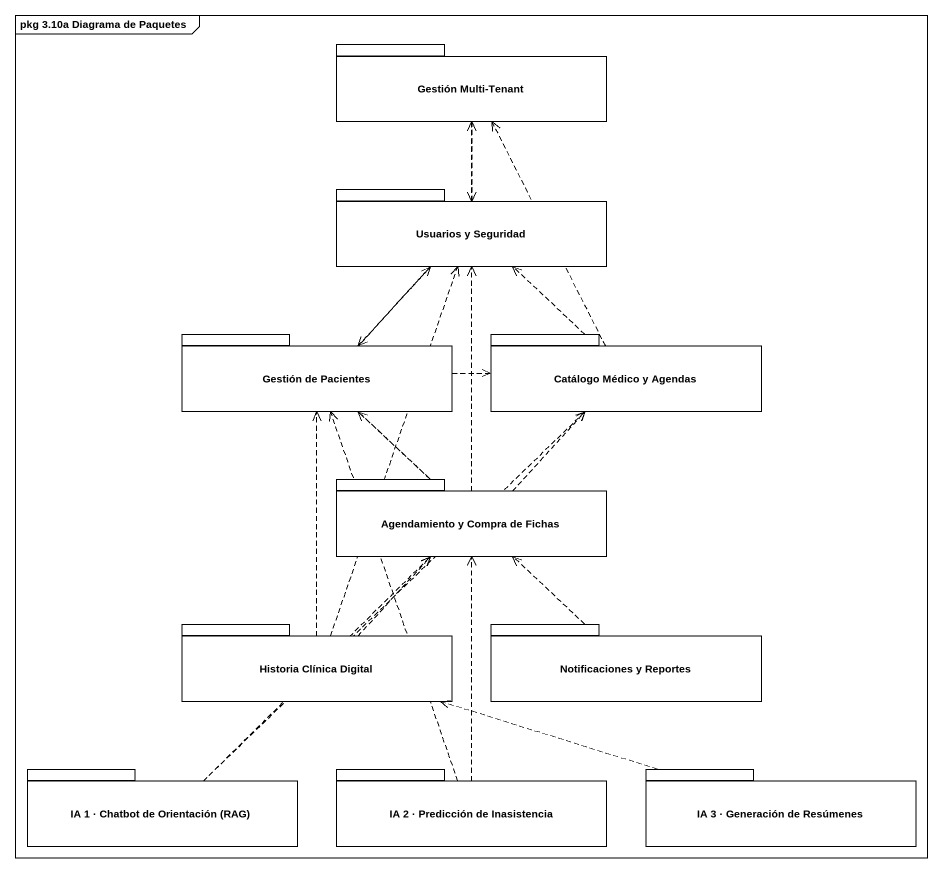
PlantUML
@startuml
mainframe pkg 3.10a Diagrama de Paquetes
package "Gestión Multi-Tenant" as Gestión_Multi_Tenant {
}
package "Usuarios y Seguridad" as Usuarios_y_Seguridad {
}
package "Gestión de Pacientes" as Gestión_de_Pacientes {
}
package "Catálogo Médico y Agendas" as Catálogo_Médico_y_Agendas {
}
package "Agendamiento y Compra de Fichas" as Agendamiento_y_Compra_de {
}
package "Historia Clínica Digital" as Historia_Clínica_Digital {
}
package "Notificaciones y Reportes" as Notificaciones_y_Reportes {
}
package "IA 1 · Chatbot de Orientación (RAG)" as IA_1_Chatbot_de_Orientación {
}
package "IA 2 · Predicción de Inasistencia" as IA_2_Predicción_de {
}
package "IA 3 · Generación de Resúmenes" as IA_3_Generación_de_Resúmenes {
}
Gestión_Multi_Tenant ..> Usuarios_y_Seguridad
Usuarios_y_Seguridad .up.> Gestión_Multi_Tenant
Usuarios_y_Seguridad ..> Gestión_de_Pacientes
Gestión_de_Pacientes .up.> Usuarios_y_Seguridad
Gestión_de_Pacientes .right.> Catálogo_Médico_y_Agendas
Catálogo_Médico_y_Agendas .up.> Gestión_Multi_Tenant
Catálogo_Médico_y_Agendas .up.> Usuarios_y_Seguridad
Agendamiento_y_Compra_de .up.> Usuarios_y_Seguridad
Agendamiento_y_Compra_de .up.> Gestión_de_Pacientes
Agendamiento_y_Compra_de .up.> Catálogo_Médico_y_Agendas
Historia_Clínica_Digital .up.> Usuarios_y_Seguridad
Historia_Clínica_Digital .up.> Gestión_de_Pacientes
Historia_Clínica_Digital .up.> Agendamiento_y_Compra_de
Notificaciones_y_Reportes .up.> Gestión_de_Pacientes
Notificaciones_y_Reportes .up.> Agendamiento_y_Compra_de
IA_1_Chatbot_de_Orientación .up.> Catálogo_Médico_y_Agendas
IA_1_Chatbot_de_Orientación .up.> Agendamiento_y_Compra_de
IA_2_Predicción_de .up.> Gestión_de_Pacientes
IA_2_Predicción_de .up.> Agendamiento_y_Compra_de
IA_3_Generación_de_Resúmenes .left.> Historia_Clínica_Digital
@enduml
